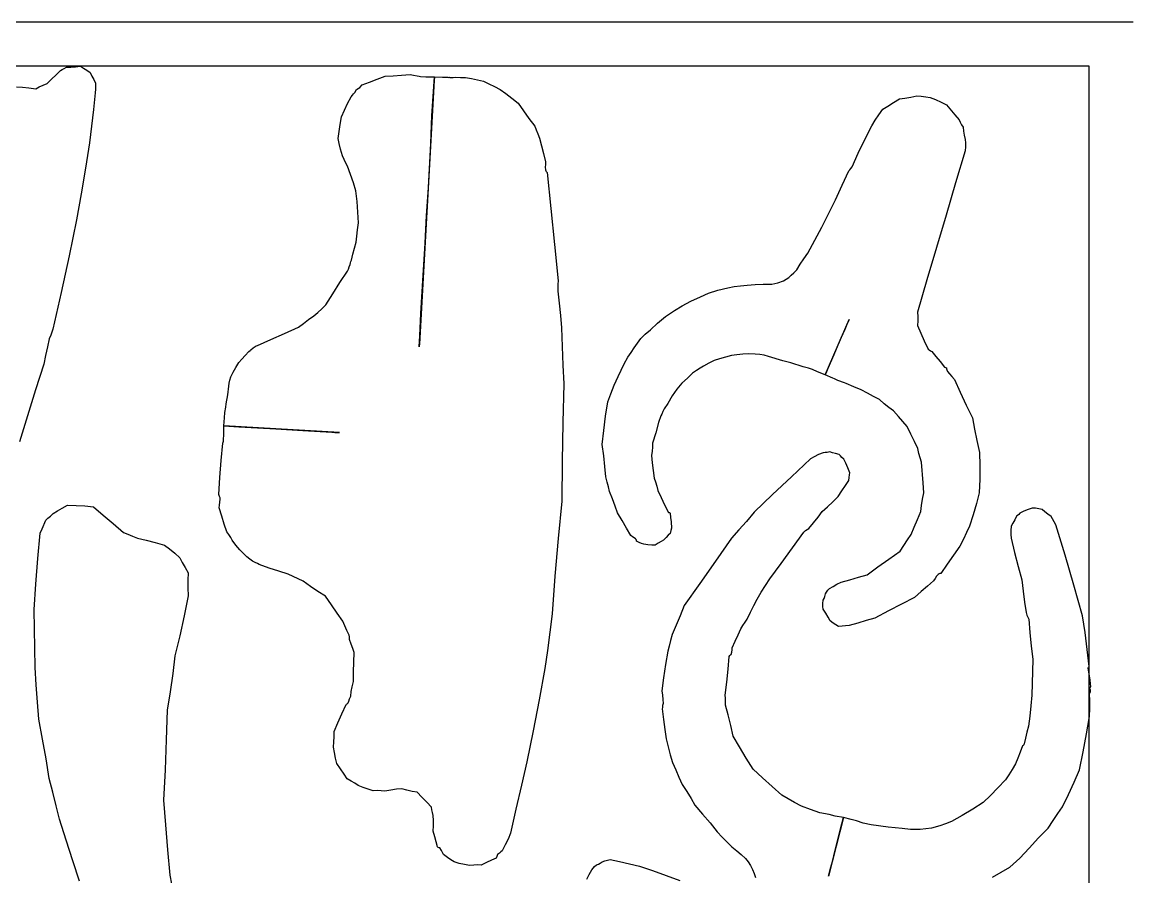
# Model space of a CAD drawing. Extents: x 0 to 192, y -79 to 48.
# Drawn here: x 70.76 to 95.93, y 28.61 to 48.02 of the extents above; entities that cross this region are included whole.
import ezdxf

# ---------------------------------------------------------------- set-up
doc = ezdxf.new("R2010")
doc.units = 0
doc.layers.add('1', color=7, linetype='CONTINUOUS')

msp = doc.modelspace()

# ---------------------------------------------------------------- linework, layer by layer
at = {"layer": '1', "color": 1, "linetype": 'CONTINUOUS'}
for p, q in [((95.9829, 48.0166), (-0.0171, 48.0166)), ((94.9829, 47.0166), (0.9829, 47.0166)), ((71.4258, 46.7217), (71.5258, 46.8204)), ((71.5258, 46.8204), (71.6266, 46.9193)), ((71.6266, 46.9193), (71.6665, 46.9389)), ((71.6665, 46.9389), (71.7129, 46.9645)), ((71.7129, 46.9645), (71.7667, 46.9977)), ((71.7667, 46.9977), (71.8663, 46.9968)), ((71.8663, 46.9968), (71.972, 47.0018)), ((71.972, 47.0018), (72.0856, 47.0148)), ((72.0856, 47.0148), (72.1509, 46.9741)), ((72.1509, 46.9741), (72.2243, 46.9277)), ((72.2243, 46.9277), (72.3032, 46.873)), ((72.3032, 46.873), (72.3425, 46.7934)), ((79.3704, 46.8104), (79.5666, 46.8276)), ((79.5666, 46.8276), (79.645, 46.8123)), ((94.9829, 1.0166), (94.9829, 47.0166)), ((71.1453, 46.545), (71.2313, 46.5844)), ((71.2313, 46.5844), (71.3254, 46.6233)), ((71.3254, 46.6233), (71.4258, 46.7217)), ((72.3425, 46.7934), (72.3815, 46.713)), ((72.3815, 46.713), (72.4205, 46.6331)), ((72.4205, 46.6331), (72.4198, 46.5674)), ((78.4248, 46.5352), (78.4767, 46.5942)), ((78.4767, 46.5942), (78.6442, 46.6551)), ((78.6442, 46.6551), (78.8183, 46.7206)), ((78.8183, 46.7206), (79.0011, 46.7935)), ((79.0011, 46.7935), (79.1823, 46.7985)), ((79.1823, 46.7985), (79.3704, 46.8104)), ((79.645, 46.8123), (79.7268, 46.7968)), ((79.7268, 46.7968), (79.7704, 46.7901)), ((79.7704, 46.7901), (79.8001, 46.7816)), ((80.1114, 46.6926), (79.7752, 40.7085)), ((79.8001, 46.7816), (79.9201, 46.7722)), ((79.9201, 46.7722), (80.1161, 46.7785)), ((80.0606, 45.8911), (80.1161, 46.7785)), ((80.117, 46.777), (80.1114, 46.6926)), ((80.1161, 46.7785), (80.1161, 46.7785)), ((80.1161, 46.7785), (80.1161, 46.7785)), ((80.1161, 46.7785), (80.1161, 46.7785)), ((80.1161, 46.7785), (80.1161, 46.7785)), ((80.1161, 46.7785), (80.1161, 46.7785)), ((80.1161, 46.7785), (80.117, 46.777)), ((80.1161, 46.7785), (80.3029, 46.7658)), ((80.3029, 46.7658), (80.4243, 46.7639)), ((80.4243, 46.7639), (80.4444, 46.7632)), ((80.4444, 46.7632), (80.4606, 46.7642)), ((80.4606, 46.7642), (80.4674, 46.7626)), ((80.4674, 46.7626), (80.5448, 46.7613)), ((80.5448, 46.7613), (80.6021, 46.7669)), ((80.6021, 46.7669), (80.7078, 46.7606)), ((80.7078, 46.7606), (80.822, 46.7613)), ((80.822, 46.7613), (80.9595, 46.7392)), ((80.9595, 46.7392), (81.0971, 46.7092)), ((81.0971, 46.7092), (81.2332, 46.6731)), ((81.2332, 46.6731), (81.3532, 46.6189)), ((81.3532, 46.6189), (81.4802, 46.5581)), ((70.6275, 46.5498), (70.7667, 46.5426)), ((70.7667, 46.5426), (70.9121, 46.5274)), ((70.9121, 46.5274), (71.065, 46.5059)), ((71.065, 46.5059), (71.1453, 46.545)), ((72.4185, 46.4141), (72.3754, 46.036)), ((72.4191, 46.4937), (72.4185, 46.4141)), ((72.4198, 46.5674), (72.4191, 46.4937)), ((78.1465, 46.1714), (78.2246, 46.3229)), ((78.2246, 46.3229), (78.2561, 46.3566)), ((78.2561, 46.3566), (78.279, 46.3876)), ((78.279, 46.3876), (78.3084, 46.421)), ((78.3084, 46.421), (78.3506, 46.4855)), ((78.3506, 46.4855), (78.4248, 46.5352)), ((81.4802, 46.5581), (81.6123, 46.4885)), ((81.6123, 46.4885), (81.7415, 46.3934)), ((81.7415, 46.3934), (81.8761, 46.2914)), ((90.933, 46.3137), (91.0704, 46.3446)), ((91.0704, 46.3446), (91.1713, 46.3327)), ((91.1713, 46.3327), (91.2724, 46.3209)), ((91.2724, 46.3209), (91.373, 46.3089)), ((78.0746, 46.0194), (78.1465, 46.1714)), ((81.8761, 46.2914), (82.0176, 46.1807)), ((82.0176, 46.1807), (82.1373, 46.0061)), ((90.2954, 46.0431), (90.4158, 46.1127)), ((90.4158, 46.1127), (90.5437, 46.1887)), ((90.5437, 46.1887), (90.6768, 46.2734)), ((90.6768, 46.2734), (90.8013, 46.2891)), ((90.8013, 46.2891), (90.933, 46.3137)), ((91.373, 46.3089), (91.4968, 46.2588)), ((91.4968, 46.2588), (91.6214, 46.2027)), ((91.6214, 46.2027), (91.7462, 46.1389)), ((91.7462, 46.1389), (91.9302, 45.9137)), ((72.3754, 46.036), (72.3322, 45.658)), ((77.9768, 45.6965), (78.0111, 45.8665)), ((78.0111, 45.8665), (78.0746, 46.0194)), ((80.0352, 45.2595), (80.0606, 45.8911)), ((82.1373, 46.0061), (82.2636, 45.8313)), ((82.2636, 45.8313), (82.3974, 45.6549)), ((90.1219, 45.7897), (90.2056, 45.9159)), ((90.2056, 45.9159), (90.2954, 46.0431)), ((91.9302, 45.9137), (92.033, 45.8021)), ((72.3322, 45.658), (72.2888, 45.2801)), ((77.9518, 45.5326), (77.9768, 45.6965)), ((82.3974, 45.6549), (82.4276, 45.5711)), ((82.4276, 45.5711), (82.4632, 45.4809)), ((89.8909, 45.3515), (90.0464, 45.6634)), ((90.0464, 45.6634), (90.1219, 45.7897)), ((92.033, 45.8021), (92.0572, 45.744)), ((92.0572, 45.744), (92.0879, 45.6866)), ((92.0879, 45.6866), (92.1265, 45.6296)), ((92.1265, 45.6296), (92.1334, 45.5443)), ((77.9332, 45.3741), (77.9518, 45.5326)), ((77.9542, 45.2595), (77.9332, 45.3741)), ((82.4632, 45.4809), (82.5056, 45.3816)), ((82.5056, 45.3816), (82.5459, 45.2104)), ((89.742, 45.0401), (89.8909, 45.3515)), ((92.1334, 45.5443), (92.1467, 45.4516)), ((92.1467, 45.4516), (92.1684, 45.3535)), ((92.1684, 45.3535), (92.1748, 45.274)), ((72.2888, 45.2801), (72.1979, 44.7032)), ((77.9852, 45.1297), (77.9542, 45.2595)), ((78.0276, 44.9823), (77.9852, 45.1297)), ((79.9804, 44.261), (80.0352, 45.2595)), ((82.5459, 45.2104), (82.5911, 45.0309)), ((92.1692, 45.0935), (91.9512, 44.367)), ((92.1759, 45.188), (92.1692, 45.0935)), ((92.1748, 45.274), (92.1759, 45.188)), ((78.0722, 44.8969), (78.0276, 44.9823)), ((78.1092, 44.8184), (78.0722, 44.8969)), ((78.1408, 44.7485), (78.1092, 44.8184)), ((82.5911, 45.0309), (82.6435, 44.8444)), ((82.6435, 44.8444), (82.6366, 44.7849)), ((89.6011, 44.7289), (89.742, 45.0401)), ((72.1979, 44.7032), (72.0994, 44.1208)), ((78.2132, 44.5596), (78.1408, 44.7485)), ((78.2774, 44.3717), (78.2132, 44.5596)), ((82.6366, 44.7849), (82.6355, 44.7247)), ((82.6355, 44.7247), (82.6423, 44.6636)), ((82.6423, 44.6636), (82.6461, 44.6435)), ((82.6461, 44.6435), (82.6575, 44.6223)), ((82.6575, 44.6223), (82.6751, 44.5997)), ((82.6751, 44.5997), (82.7606, 43.788)), ((89.3747, 44.3114), (89.528, 44.6433)), ((89.528, 44.6433), (89.5463, 44.6649)), ((89.5463, 44.6649), (89.57, 44.6925)), ((89.57, 44.6925), (89.6011, 44.7289)), ((78.3355, 44.1843), (78.2774, 44.3717)), ((89.2207, 43.9857), (89.3747, 44.3114)), ((91.9512, 44.367), (91.7342, 43.6366)), ((72.0994, 44.1208), (71.9942, 43.5301)), ((78.3613, 43.9407), (78.3355, 44.1843)), ((79.9413, 43.6235), (79.9804, 44.261)), ((78.379, 43.6983), (78.3613, 43.9407)), ((89.0664, 43.6676), (89.2207, 43.9857)), ((78.3911, 43.4565), (78.379, 43.6983)), ((79.907, 42.9994), (79.9413, 43.6235)), ((82.7606, 43.788), (82.8456, 42.97)), ((88.9109, 43.3618), (89.0664, 43.6676)), ((91.7342, 43.6366), (91.5167, 42.9018)), ((71.9942, 43.5301), (71.8212, 42.7092)), ((78.3564, 43.1596), (78.3732, 43.3036)), ((78.3732, 43.3036), (78.3911, 43.4565)), ((88.7546, 43.0632), (88.9109, 43.3618)), ((78.3402, 43.0207), (78.3564, 43.1596)), ((88.5984, 42.7711), (88.7546, 43.0632)), ((78.2681, 42.7484), (78.3039, 42.8847)), ((78.3039, 42.8847), (78.3402, 43.0207)), ((79.8599, 42.2744), (79.907, 42.9994)), ((82.8456, 42.97), (82.9295, 42.1441)), ((91.5167, 42.9018), (91.2999, 42.1675)), ((71.8212, 42.7092), (71.6405, 41.8801)), ((78.2055, 42.5154), (78.2153, 42.5548)), ((78.2153, 42.5548), (78.2183, 42.5842)), ((78.2183, 42.5842), (78.2323, 42.6127)), ((78.2323, 42.6127), (78.2681, 42.7484)), ((88.425, 42.5175), (88.5088, 42.6442)), ((88.5088, 42.6442), (88.5984, 42.7711)), ((77.9721, 42.1014), (78.1428, 42.3624)), ((78.1428, 42.3624), (78.1705, 42.4107)), ((78.1705, 42.4107), (78.1846, 42.4576)), ((78.1846, 42.4576), (78.2055, 42.5154)), ((88.219, 42.2675), (88.2804, 42.3262)), ((88.2804, 42.3262), (88.349, 42.3915)), ((88.349, 42.3915), (88.425, 42.5175)), ((77.8076, 41.8459), (77.9721, 42.1014)), ((79.8119, 41.4006), (79.8599, 42.2744)), ((82.9202, 42.0651), (82.9169, 41.9851)), ((82.9295, 42.1441), (82.9202, 42.0651)), ((87.0663, 42.0297), (87.2179, 42.042)), ((87.2179, 42.042), (87.3967, 42.0562)), ((87.3967, 42.0562), (87.582, 42.0649)), ((87.582, 42.0649), (87.7757, 42.0662)), ((87.7757, 42.0662), (87.9121, 42.0938)), ((87.9121, 42.0938), (88.0418, 42.144)), ((88.0418, 42.144), (88.1629, 42.2171)), ((88.1629, 42.2171), (88.219, 42.2675)), ((91.2999, 42.1675), (91.083, 41.431)), ((71.6405, 41.8801), (71.4537, 41.0455)), ((77.6526, 41.5976), (77.8076, 41.8459)), ((82.9169, 41.9851), (82.9213, 41.9045)), ((82.9213, 41.9045), (82.9499, 41.6343)), ((86.1604, 41.7774), (86.3439, 41.8593)), ((86.3439, 41.8593), (86.5521, 41.9297)), ((86.5521, 41.9297), (86.783, 41.9871)), ((86.783, 41.9871), (86.9221, 42.0123)), ((86.9221, 42.0123), (87.0663, 42.0297)), ((77.5619, 41.5079), (77.6526, 41.5976)), ((82.9499, 41.6343), (82.9778, 41.3564)), ((85.5654, 41.4703), (85.7405, 41.5784)), ((85.7405, 41.5784), (85.9382, 41.6799)), ((85.9382, 41.6799), (86.1604, 41.7774)), ((77.2586, 41.2624), (77.3827, 41.3482)), ((77.3827, 41.3482), (77.4717, 41.4244)), ((77.4717, 41.4244), (77.5619, 41.5079)), ((79.7844, 40.8958), (79.8119, 41.4006)), ((82.9778, 41.3564), (83.0051, 41.0727)), ((85.1812, 41.183), (85.3631, 41.3312)), ((85.3631, 41.3312), (85.5654, 41.4703)), ((91.083, 41.431), (91.0909, 41.3312)), ((91.0909, 41.3312), (91.0925, 41.2319)), ((71.4537, 41.0455), (71.4334, 40.9797)), ((76.7143, 40.9449), (77.0316, 41.0889)), ((77.0316, 41.0889), (77.142, 41.1759)), ((77.142, 41.1759), (77.2586, 41.2624)), ((83.0051, 41.0727), (83.0158, 40.65)), ((85.0212, 41.0275), (85.1812, 41.183)), ((88.9871, 40.0043), (89.5318, 41.2677)), ((89.4367, 41.0408), (89.3891, 40.9365)), ((89.4814, 41.1524), (89.4367, 41.0408)), ((89.5318, 41.2677), (89.4814, 41.1524)), ((89.5318, 41.2677), (89.5318, 41.2677)), ((89.5318, 41.2677), (89.5318, 41.2677)), ((89.5318, 41.2677), (89.5318, 41.2677)), ((89.5318, 41.2677), (89.5318, 41.2677)), ((89.5318, 41.2677), (89.5318, 41.2677)), ((89.5318, 41.2677), (89.5318, 41.2677)), ((89.5318, 41.2677), (89.5318, 41.2677)), ((89.5318, 41.2677), (89.5318, 41.2677)), ((89.5318, 41.2677), (89.5318, 41.2677)), ((91.0925, 41.2319), (91.0868, 41.1316)), ((91.0868, 41.1316), (91.1605, 40.9574)), ((71.3722, 40.8272), (71.3308, 40.6423)), ((71.4069, 40.9064), (71.3722, 40.8272)), ((71.4334, 40.9797), (71.4069, 40.9064)), ((76.1012, 40.6757), (76.4035, 40.8068)), ((76.4035, 40.8068), (76.7143, 40.9449)), ((79.7717, 40.6461), (79.7844, 40.8958)), ((79.7752, 40.7085), (79.783, 40.8521)), ((79.783, 40.8521), (79.7756, 40.7179)), ((84.726, 40.7241), (84.8065, 40.8292)), ((84.8065, 40.8292), (84.9038, 40.9314)), ((84.9038, 40.9314), (85.0212, 41.0275)), ((89.3489, 40.8442), (89.3028, 40.7355)), ((89.3891, 40.9365), (89.3489, 40.8442)), ((91.1605, 40.9574), (91.2408, 40.7783)), ((71.3308, 40.6423), (71.2889, 40.4496)), ((75.8198, 40.4482), (75.9047, 40.5385)), ((75.9047, 40.5385), (75.9313, 40.559)), ((75.9313, 40.559), (75.9505, 40.5784)), ((75.9505, 40.5784), (76.0016, 40.6237)), ((76.0016, 40.6237), (76.0448, 40.6481)), ((76.0448, 40.6481), (76.0704, 40.6644)), ((76.0704, 40.6644), (76.1012, 40.6757)), ((79.7756, 40.7179), (79.7717, 40.6461)), ((79.7752, 40.7085), (79.7752, 40.7085)), ((83.0158, 40.65), (83.0324, 40.2273)), ((84.583, 40.5131), (84.6544, 40.6187)), ((84.6544, 40.6187), (84.726, 40.7241)), ((89.3028, 40.7355), (89.1836, 40.46)), ((91.2408, 40.7783), (91.3293, 40.5917)), ((91.3293, 40.5917), (91.351, 40.573)), ((91.351, 40.573), (91.3786, 40.5553)), ((91.3786, 40.5553), (91.4139, 40.5382)), ((91.4139, 40.5382), (91.5026, 40.4252)), ((71.2889, 40.4496), (71.2475, 40.2506)), ((75.6068, 40.1718), (75.6746, 40.2845)), ((75.6746, 40.2845), (75.7438, 40.3629)), ((75.7438, 40.3629), (75.8198, 40.4482)), ((84.4291, 40.2612), (84.5113, 40.4074)), ((84.5113, 40.4074), (84.583, 40.5131)), ((86.4714, 40.3301), (86.3498, 40.2742)), ((86.592, 40.3735), (86.4714, 40.3301)), ((86.7283, 40.4128), (86.592, 40.3735)), ((86.8594, 40.4432), (86.7283, 40.4128)), ((86.9843, 40.4649), (86.8594, 40.4432)), ((87.1198, 40.4769), (86.9843, 40.4649)), ((87.2591, 40.4819), (87.1198, 40.4769)), ((87.4027, 40.4781), (87.2591, 40.4819)), ((87.5036, 40.4663), (87.4027, 40.4781)), ((87.6042, 40.4542), (87.5036, 40.4663)), ((87.7004, 40.4207), (87.6042, 40.4542)), ((88.0279, 40.3284), (87.7004, 40.4207)), ((88.2125, 40.2795), (88.0279, 40.3284)), ((88.492, 40.1912), (88.2125, 40.2795)), ((89.1836, 40.46), (89.0497, 40.1517)), ((91.5026, 40.4252), (91.5979, 40.3073)), ((91.5979, 40.3073), (91.7017, 40.1815)), ((71.2475, 40.2506), (71.0628, 39.6688)), ((75.4969, 39.9644), (75.5485, 40.0649)), ((75.5485, 40.0649), (75.6068, 40.1718)), ((83.0324, 40.2273), (83.0571, 39.8032)), ((84.2868, 39.9701), (84.3552, 40.1151)), ((84.3552, 40.1151), (84.4291, 40.2612)), ((85.9789, 40.0448), (85.8618, 39.9359)), ((86.0679, 40.106), (85.9789, 40.0448)), ((86.1497, 40.1583), (86.0679, 40.106)), ((86.2256, 40.2045), (86.1497, 40.1583)), ((86.3498, 40.2742), (86.2256, 40.2045)), ((88.6127, 40.1617), (88.492, 40.1912)), ((88.703, 40.127), (88.6127, 40.1617)), ((88.8178, 40.0777), (88.703, 40.127)), ((88.9871, 40.0043), (88.8178, 40.0777)), ((89.0199, 40.0772), (88.9871, 40.0043)), ((89.0497, 40.1517), (89.0199, 40.0772)), ((91.7017, 40.1815), (91.7077, 40.182)), ((91.7077, 40.182), (91.722, 40.177)), ((91.722, 40.177), (91.7432, 40.1651)), ((91.7432, 40.1651), (91.7449, 40.145)), ((91.7449, 40.145), (91.7527, 40.1197)), ((91.7527, 40.1197), (91.7694, 40.0871)), ((91.7694, 40.0871), (91.814, 40.0308)), ((91.814, 40.0308), (91.8646, 39.969)), ((75.4515, 39.7494), (75.4591, 39.8148)), ((75.4591, 39.8148), (75.4737, 39.8872)), ((75.4737, 39.8872), (75.4969, 39.9644)), ((83.0571, 39.8032), (83.0344, 38.9238)), ((84.2026, 39.7696), (84.2868, 39.9701)), ((85.7372, 39.8201), (85.6199, 39.679)), ((85.8618, 39.9359), (85.7372, 39.8201)), ((89.1626, 39.93), (88.9871, 40.0043)), ((88.9871, 40.0043), (88.9871, 40.0043)), ((88.9871, 40.0043), (88.9871, 40.0043)), ((88.9871, 40.0043), (88.9871, 40.0043)), ((88.9871, 40.0043), (88.9871, 40.0043)), ((88.9871, 40.0043), (88.9871, 40.0043)), ((89.1982, 39.9145), (89.1626, 39.93)), ((89.2335, 39.9056), (89.1982, 39.9145)), ((89.2775, 39.8808), (89.2335, 39.9056)), ((89.4278, 39.8262), (89.2775, 39.8808)), ((89.4678, 39.8096), (89.4278, 39.8262)), ((89.6394, 39.7375), (89.4678, 39.8096)), ((91.8646, 39.969), (91.9243, 39.8997)), ((91.9243, 39.8997), (92.053, 39.6106)), ((71.0628, 39.6688), (70.8781, 39.0791)), ((75.3931, 39.3476), (75.4283, 39.5516)), ((75.4283, 39.5516), (75.4515, 39.7494)), ((84.0532, 39.3916), (84.124, 39.5773)), ((84.124, 39.5773), (84.2026, 39.7696)), ((85.5145, 39.5286), (85.4146, 39.3547)), ((85.6199, 39.679), (85.5145, 39.5286)), ((89.8048, 39.6708), (89.6394, 39.7375)), ((89.9512, 39.5885), (89.8048, 39.6708)), ((90.0907, 39.514), (89.9512, 39.5885)), ((92.053, 39.6106), (92.19, 39.3213)), ((75.361, 39.1556), (75.3807, 39.2769)), ((75.3807, 39.2769), (75.3931, 39.3476)), ((84.0049, 39.0684), (84.0532, 39.3916)), ((85.4146, 39.3547), (85.3359, 39.2367)), ((90.2221, 39.4441), (90.0907, 39.514)), ((90.3294, 39.353), (90.2221, 39.4441)), ((90.4363, 39.2672), (90.3294, 39.353)), ((92.19, 39.3213), (92.3329, 39.0332)), ((70.8781, 39.0791), (70.6936, 38.483)), ((75.3386, 38.8461), (75.3541, 39.0307)), ((75.3541, 39.0307), (75.361, 39.1556)), ((83.9647, 38.7456), (84.0049, 39.0684)), ((85.2569, 39.0785), (85.2089, 38.9249)), ((85.282, 39.1181), (85.2569, 39.0785)), ((85.3033, 39.1719), (85.282, 39.1181)), ((85.3359, 39.2367), (85.3033, 39.1719)), ((90.5421, 39.1898), (90.4363, 39.2672)), ((90.6518, 39.0649), (90.5421, 39.1898)), ((90.7553, 38.9474), (90.6518, 39.0649)), ((92.3329, 39.0332), (92.3791, 38.7771)), ((75.3336, 38.6563), (75.3386, 38.8461)), ((75.3386, 38.8461), (75.6775, 38.8276)), ((77.9649, 38.6996), (75.3386, 38.8461)), ((75.3386, 38.8461), (75.3386, 38.8461)), ((75.3386, 38.8461), (75.3386, 38.8461)), ((75.3386, 38.8461), (75.3386, 38.8461)), ((75.3386, 38.8461), (75.3386, 38.8461)), ((75.3386, 38.8461), (75.3386, 38.8461)), ((75.6775, 38.8276), (76.5178, 38.7802)), ((76.5178, 38.7802), (77.13, 38.7442)), ((83.0344, 38.9238), (83.0172, 38.0374)), ((85.2089, 38.9249), (85.1417, 38.6936)), ((90.8502, 38.835), (90.7553, 38.9474)), ((90.9378, 38.6622), (90.8502, 38.835)), ((92.3791, 38.7771), (92.4338, 38.516)), ((75.3259, 38.5007), (75.3267, 38.5315)), ((75.3267, 38.5315), (75.3336, 38.6563)), ((77.13, 38.7442), (77.7871, 38.7052)), ((77.7871, 38.7052), (77.8594, 38.7009)), ((77.8594, 38.7009), (77.9649, 38.6996)), ((77.9649, 38.6996), (77.9649, 38.6996)), ((77.9649, 38.6996), (77.9649, 38.6996)), ((77.9649, 38.6996), (77.9649, 38.6996)), ((77.9649, 38.6996), (77.9649, 38.6996)), ((77.9649, 38.6996), (77.9649, 38.6996)), ((77.9649, 38.6996), (77.9649, 38.6996)), ((77.9649, 38.6996), (77.9649, 38.6996)), ((83.9301, 38.423), (83.9647, 38.7456)), ((85.1417, 38.6936), (85.0668, 38.4539)), ((91.0173, 38.4949), (90.9378, 38.6622)), ((92.4338, 38.516), (92.4953, 38.247)), ((75.275, 38.0655), (75.317, 38.4525)), ((75.317, 38.4525), (75.3259, 38.5007)), ((83.9646, 38.172), (83.9301, 38.423)), ((85.0614, 38.2737), (85.049, 38.1727)), ((85.0676, 38.3679), (85.0614, 38.2737)), ((85.0668, 38.4539), (85.0676, 38.3679)), ((91.0899, 38.335), (91.0173, 38.4949)), ((91.1188, 38.2231), (91.0899, 38.335)), ((75.2492, 37.6735), (75.275, 38.0655)), ((83.0172, 38.0374), (83.0069, 37.1422)), ((83.9897, 37.9287), (83.9646, 38.172)), ((85.049, 38.1727), (85.0622, 38.0077)), ((88.6545, 38.0987), (88.2218, 37.6919)), ((88.741, 38.148), (88.6545, 38.0987)), ((88.836, 38.1952), (88.741, 38.148)), ((88.9414, 38.2395), (88.836, 38.1952)), ((88.9861, 38.2419), (88.9414, 38.2395)), ((89.0356, 38.2473), (88.9861, 38.2419)), ((89.092, 38.2566), (89.0356, 38.2473)), ((89.1544, 38.2394), (89.092, 38.2566)), ((89.2279, 38.2193), (89.1544, 38.2394)), ((89.3092, 38.197), (89.2279, 38.2193)), ((89.3343, 38.1656), (89.3092, 38.197)), ((89.3693, 38.1325), (89.3343, 38.1656)), ((89.4132, 38.0956), (89.3693, 38.1325)), ((89.4601, 38.0009), (89.4132, 38.0956)), ((91.1469, 38.1196), (91.1188, 38.2231)), ((91.1746, 38.0219), (91.1469, 38.1196)), ((91.2122, 37.5515), (91.1746, 38.0219)), ((92.4953, 38.247), (92.4993, 37.9474)), ((84.0087, 37.6901), (83.9897, 37.9287)), ((85.0622, 38.0077), (85.082, 37.8357)), ((85.082, 37.8357), (85.1105, 37.6581)), ((89.5042, 37.8956), (89.4601, 38.0009)), ((89.546, 37.7816), (89.5042, 37.8956)), ((89.5434, 37.7343), (89.546, 37.7816)), ((92.4993, 37.9474), (92.4978, 37.6417)), ((75.2243, 37.2894), (75.2492, 37.6735)), ((84.0387, 37.5726), (84.0087, 37.6901)), ((84.0671, 37.4612), (84.0387, 37.5726)), ((85.1105, 37.6581), (85.1369, 37.5744)), ((85.1369, 37.5744), (85.164, 37.4826)), ((88.2218, 37.6919), (87.7945, 37.2879)), ((89.4492, 37.4975), (89.5284, 37.6113)), ((89.5284, 37.6113), (89.5367, 37.6776)), ((89.5367, 37.6776), (89.5434, 37.7343)), ((91.23, 37.3272), (91.2122, 37.5515)), ((92.4978, 37.6417), (92.4887, 37.3274)), ((75.2396, 37.2475), (75.2243, 37.2894)), ((84.095, 37.3577), (84.0671, 37.4612)), ((84.1625, 37.1889), (84.095, 37.3577)), ((85.164, 37.4826), (85.1919, 37.3849)), ((85.1919, 37.3849), (85.2648, 37.2249)), ((87.7945, 37.2879), (87.3739, 36.8873)), ((89.2812, 37.2413), (89.3657, 37.3742)), ((89.3657, 37.3742), (89.4492, 37.4975)), ((91.2017, 37.185), (91.23, 37.3272)), ((92.4887, 37.3274), (92.4222, 37.0824)), ((71.6675, 36.9782), (71.7833, 37.048)), ((71.7833, 37.048), (71.9824, 37.0418)), ((71.9824, 37.0418), (72.1813, 37.0299)), ((72.1813, 37.0299), (72.38, 37.0101)), ((72.38, 37.0101), (72.5992, 36.8236)), ((75.2292, 36.9884), (75.2361, 37.0475)), ((75.2361, 37.0475), (75.2436, 37.1125)), ((75.2496, 37.2124), (75.2396, 37.2475)), ((75.2436, 37.1125), (75.2523, 37.1862)), ((75.2523, 37.1862), (75.2496, 37.2124)), ((83.0069, 37.1422), (82.9277, 36.2896)), ((84.2215, 37.0278), (84.1625, 37.1889)), ((84.2739, 36.8723), (84.2215, 37.0278)), ((85.2648, 37.2249), (85.3438, 37.0573)), ((85.3438, 37.0573), (85.4315, 36.8848)), ((88.9247, 36.9005), (89.0437, 37.0139)), ((89.0437, 37.0139), (89.1626, 37.1273)), ((89.1626, 37.1273), (89.2812, 37.2413)), ((91.1639, 36.9022), (91.1789, 37.043)), ((91.1789, 37.043), (91.2017, 37.185)), ((92.4222, 37.0824), (92.3484, 36.8309)), ((71.3415, 36.7492), (71.3971, 36.8012)), ((71.3971, 36.8012), (71.4587, 36.859)), ((71.4587, 36.859), (71.5602, 36.9159)), ((71.5602, 36.9159), (71.6675, 36.9782)), ((72.5992, 36.8236), (72.8266, 36.6313)), ((75.2877, 36.8008), (75.2292, 36.9884)), ((75.3463, 36.6195), (75.2877, 36.8008)), ((84.3814, 36.7011), (84.2739, 36.8723)), ((85.4315, 36.8848), (85.4375, 36.8852)), ((85.4375, 36.8852), (85.452, 36.8802)), ((85.452, 36.8802), (85.4731, 36.8682)), ((85.4731, 36.8682), (85.4811, 36.7686)), ((85.4811, 36.7686), (85.4944, 36.67)), ((87.3739, 36.8873), (87.2002, 36.6806)), ((88.7248, 36.6487), (88.8285, 36.7767)), ((88.8285, 36.7767), (88.9247, 36.9005)), ((91.0847, 36.7223), (91.1639, 36.9022)), ((92.3484, 36.8309), (92.2692, 36.5707)), ((93.3369, 36.8018), (93.2944, 36.7159)), ((93.3592, 36.8145), (93.3369, 36.8018)), ((93.3861, 36.8365), (93.3592, 36.8145)), ((93.4131, 36.8685), (93.3861, 36.8365)), ((93.5028, 36.9127), (93.4131, 36.8685)), ((93.5962, 36.9498), (93.5028, 36.9127)), ((93.6924, 36.9821), (93.5962, 36.9498)), ((93.7641, 36.977), (93.6924, 36.9821)), ((93.8389, 36.9667), (93.7641, 36.977)), ((93.9175, 36.9494), (93.8389, 36.9667)), ((93.9793, 36.8931), (93.9175, 36.9494)), ((94.0484, 36.8406), (93.9793, 36.8931)), ((94.1221, 36.7912), (94.0484, 36.8406)), ((94.1545, 36.7343), (94.1221, 36.7912)), ((71.1657, 36.4099), (71.2087, 36.508)), ((71.2087, 36.508), (71.2943, 36.7047)), ((71.2943, 36.7047), (71.3415, 36.7492)), ((72.8266, 36.6313), (73.059, 36.4309)), ((75.4065, 36.446), (75.3463, 36.6195)), ((84.4811, 36.5289), (84.3814, 36.7011)), ((84.5749, 36.3569), (84.4811, 36.5289)), ((85.5005, 36.5245), (85.4847, 36.4694)), ((85.4944, 36.67), (85.5005, 36.5245)), ((87.2002, 36.6806), (87.03, 36.4852)), ((88.5813, 36.4984), (88.6159, 36.518)), ((88.6159, 36.518), (88.7248, 36.6487)), ((90.9456, 36.3851), (91.0124, 36.5505)), ((91.0124, 36.5505), (91.0847, 36.7223)), ((92.2692, 36.5707), (92.2014, 36.4256)), ((93.2158, 36.5724), (93.2085, 36.4763)), ((93.2527, 36.6393), (93.2158, 36.5724)), ((93.2944, 36.7159), (93.2527, 36.6393)), ((94.1912, 36.67), (94.1545, 36.7343)), ((94.2306, 36.601), (94.1912, 36.67)), ((94.4375, 35.9163), (94.2306, 36.601)), ((71.114, 35.8338), (71.1657, 36.4099)), ((73.059, 36.4309), (73.1578, 36.3878)), ((73.1578, 36.3878), (73.2616, 36.3448)), ((73.2616, 36.3448), (73.3742, 36.3015)), ((73.3742, 36.3015), (73.5716, 36.2557)), ((73.5716, 36.2557), (73.7752, 36.2034)), ((75.4527, 36.3809), (75.4065, 36.446)), ((75.4916, 36.316), (75.4527, 36.3809)), ((75.5241, 36.2521), (75.4916, 36.316)), ((75.6114, 36.1415), (75.5241, 36.2521)), ((82.9277, 36.2896), (82.8537, 35.4358)), ((84.6171, 36.3261), (84.5749, 36.3569)), ((84.6531, 36.303), (84.6171, 36.3261)), ((84.6799, 36.2853), (84.6531, 36.303)), ((84.6959, 36.2666), (84.6799, 36.2853)), ((84.7032, 36.2474), (84.6959, 36.2666)), ((85.3218, 36.2564), (85.2642, 36.2262)), ((85.3771, 36.3148), (85.3218, 36.2564)), ((85.4273, 36.3647), (85.3771, 36.3148)), ((85.4694, 36.4083), (85.4273, 36.3647)), ((85.4847, 36.4694), (85.4694, 36.4083)), ((86.8619, 36.2975), (86.5004, 35.7775)), ((87.03, 36.4852), (86.8619, 36.2975)), ((87.9901, 35.7256), (88.5048, 36.4318)), ((88.5048, 36.4318), (88.5445, 36.4703)), ((88.5445, 36.4703), (88.5813, 36.4984)), ((90.7721, 36.1317), (90.8559, 36.2581)), ((90.8559, 36.2581), (90.9456, 36.3851)), ((92.1274, 36.2737), (92.0459, 36.1134)), ((92.2014, 36.4256), (92.1274, 36.2737)), ((93.2085, 36.4763), (93.2081, 36.3846)), ((93.2081, 36.3846), (93.2127, 36.2955)), ((93.2127, 36.2955), (93.2891, 35.9725)), ((73.7752, 36.2034), (73.9867, 36.1429)), ((73.9867, 36.1429), (74.1038, 36.0537)), ((74.1038, 36.0537), (74.2202, 35.9562)), ((75.6999, 36.0371), (75.6114, 36.1415)), ((75.7885, 35.9403), (75.6999, 36.0371)), ((84.7047, 36.2276), (84.7032, 36.2474)), ((84.767, 36.1984), (84.7047, 36.2276)), ((84.8228, 36.1771), (84.767, 36.1984)), ((84.8702, 36.1607), (84.8228, 36.1771)), ((84.9649, 36.1482), (84.8702, 36.1607)), ((85.0513, 36.1409), (84.9649, 36.1482)), ((85.1311, 36.1416), (85.0513, 36.1409)), ((85.2015, 36.1871), (85.1311, 36.1416)), ((85.2642, 36.2262), (85.2015, 36.1871)), ((90.4369, 35.8252), (90.6962, 36.0059)), ((90.6962, 36.0059), (90.7721, 36.1317)), ((92.0459, 36.1134), (91.9019, 35.9163)), ((71.0702, 35.2573), (71.114, 35.8338)), ((74.2202, 35.9562), (74.3365, 35.8532)), ((74.3365, 35.8532), (74.3926, 35.7456)), ((74.3926, 35.7456), (74.455, 35.6303)), ((75.8616, 35.8778), (75.7885, 35.9403)), ((75.9295, 35.8237), (75.8616, 35.8778)), ((75.9899, 35.7763), (75.9295, 35.8237)), ((76.047, 35.7498), (75.9899, 35.7763)), ((76.0981, 35.7239), (76.047, 35.7498)), ((86.5004, 35.7775), (86.1416, 35.2684)), ((90.1854, 35.6453), (90.4369, 35.8252)), ((91.9019, 35.9163), (91.7584, 35.7112)), ((93.2891, 35.9725), (93.3697, 35.6586)), ((94.639, 35.2289), (94.4375, 35.9163)), ((74.455, 35.6303), (74.525, 35.5087)), ((74.525, 35.5087), (74.5199, 35.3434)), ((76.1411, 35.6988), (76.0981, 35.7239)), ((76.3664, 35.6183), (76.1411, 35.6988)), ((76.5845, 35.5465), (76.3664, 35.6183)), ((76.7979, 35.4815), (76.5845, 35.5465)), ((87.7328, 35.3727), (87.9901, 35.7256)), ((89.9398, 35.4659), (90.1854, 35.6453)), ((91.5957, 35.4983), (91.5763, 35.4904)), ((91.6154, 35.4999), (91.5957, 35.4983)), ((91.7584, 35.7112), (91.6154, 35.4999)), ((93.3697, 35.6586), (93.4514, 35.3542)), ((71.0324, 34.6808), (71.0702, 35.2573)), ((74.5199, 35.3434), (74.5205, 35.1699)), ((76.9116, 35.4281), (76.7979, 35.4815)), ((77.0257, 35.3745), (76.9116, 35.4281)), ((77.1398, 35.3215), (77.0257, 35.3745)), ((77.3064, 35.2015), (77.1398, 35.3215)), ((82.8537, 35.4358), (82.7877, 34.5813)), ((86.1416, 35.2684), (85.7854, 34.7671)), ((87.6338, 35.2248), (87.7328, 35.3727)), ((89.1679, 35.2046), (89.2581, 35.2516)), ((89.2581, 35.2516), (89.3541, 35.2994)), ((89.3541, 35.2994), (89.5494, 35.3552)), ((89.5494, 35.3552), (89.7444, 35.4105)), ((89.7444, 35.4105), (89.9398, 35.4659)), ((91.4494, 35.3267), (91.3127, 35.2098)), ((91.4849, 35.3833), (91.4494, 35.3267)), ((91.521, 35.432), (91.4849, 35.3833)), ((91.5579, 35.4752), (91.521, 35.432)), ((91.5763, 35.4904), (91.5579, 35.4752)), ((93.4514, 35.3542), (93.4831, 35.0974)), ((74.5288, 34.9902), (74.435, 34.535)), ((74.5205, 35.1699), (74.5288, 34.9902)), ((77.4736, 35.0878), (77.3064, 35.2015)), ((77.6415, 34.9819), (77.4736, 35.0878)), ((87.4458, 34.9111), (87.5381, 35.0714)), ((87.5381, 35.0714), (87.6338, 35.2248)), ((88.9802, 34.9758), (88.9958, 35.0311)), ((88.9958, 35.0311), (89.0185, 35.0729)), ((89.0185, 35.0729), (89.049, 35.1152)), ((89.049, 35.1152), (89.0855, 35.1583)), ((89.0855, 35.1583), (89.1679, 35.2046)), ((91.1692, 35.0849), (91.02, 34.9529)), ((91.3127, 35.2098), (91.1692, 35.0849)), ((93.4831, 35.0974), (93.5174, 34.8487)), ((94.8335, 34.5377), (94.639, 35.2289)), ((77.779, 34.7853), (77.6415, 34.9819)), ((77.9115, 34.5956), (77.779, 34.7853)), ((85.7854, 34.7671), (85.6937, 34.5382)), ((87.2922, 34.6172), (87.367, 34.7678)), ((87.367, 34.7678), (87.4458, 34.9111)), ((88.9387, 34.7469), (88.9394, 34.8128)), ((88.9434, 34.6875), (88.9387, 34.7469)), ((88.9394, 34.8128), (88.9473, 34.8872)), ((88.9473, 34.8872), (88.9638, 34.9287)), ((88.9638, 34.9287), (88.9802, 34.9758)), ((90.7261, 34.8033), (90.4247, 34.6455)), ((91.02, 34.9529), (90.7261, 34.8033)), ((93.5174, 34.8487), (93.5543, 34.6105)), ((71.0387, 34.2419), (71.0324, 34.6808)), ((74.435, 34.535), (74.3354, 34.0798)), ((78.0367, 34.4148), (77.9115, 34.5956)), ((82.7877, 34.5813), (82.7392, 34.1658)), ((85.6937, 34.5382), (85.6049, 34.3201)), ((87.2207, 34.4617), (87.2922, 34.6172)), ((89.0048, 34.5924), (88.9434, 34.6875)), ((89.058, 34.5027), (89.0048, 34.5924)), ((89.1046, 34.4202), (89.058, 34.5027)), ((90.4247, 34.6455), (90.1186, 34.4814)), ((93.5543, 34.6105), (93.572, 34.5518)), ((93.572, 34.5518), (93.5931, 34.5023)), ((93.5931, 34.5023), (93.616, 34.4625)), ((94.8899, 34.1572), (94.8335, 34.5377)), ((71.045, 33.8034), (71.0387, 34.2419)), ((78.0846, 34.3086), (78.0367, 34.4148)), ((78.1323, 34.2028), (78.0846, 34.3086)), ((85.6049, 34.3201), (85.5182, 34.1102)), ((87.0107, 34.1063), (87.0722, 34.2397)), ((87.0722, 34.2397), (87.1214, 34.3137)), ((87.1214, 34.3137), (87.1709, 34.3876)), ((87.1709, 34.3876), (87.2207, 34.4617)), ((89.1684, 34.3715), (89.1046, 34.4202)), ((89.2314, 34.3307), (89.1684, 34.3715)), ((89.294, 34.296), (89.2314, 34.3307)), ((89.3734, 34.3022), (89.294, 34.296)), ((89.4527, 34.3086), (89.3734, 34.3022)), ((89.5323, 34.315), (89.4527, 34.3086)), ((89.7279, 34.3703), (89.5323, 34.315)), ((89.923, 34.4257), (89.7279, 34.3703)), ((90.1186, 34.4814), (89.923, 34.4257)), ((93.616, 34.4625), (93.6379, 34.154)), ((74.3354, 34.0798), (74.2275, 33.6248)), ((78.1798, 34.0971), (78.1323, 34.2028)), ((78.1891, 34.0559), (78.1798, 34.0971)), ((78.1881, 33.9958), (78.1911, 34.0216)), ((78.2301, 33.8908), (78.1881, 33.9958)), ((78.1911, 34.0216), (78.1891, 34.0559)), ((82.7392, 34.1658), (82.6851, 33.7511)), ((85.5182, 34.1102), (85.4809, 33.9744)), ((86.9479, 33.9624), (87.0107, 34.1063)), ((93.6379, 34.154), (93.6672, 33.8495)), ((94.9411, 33.7738), (94.8899, 34.1572)), ((71.0511, 33.365), (71.045, 33.8034)), ((78.2646, 33.7924), (78.2301, 33.8908)), ((78.2944, 33.7027), (78.2646, 33.7924)), ((82.6851, 33.7511), (82.6226, 33.3374)), ((85.446, 33.8467), (85.4139, 33.7299)), ((85.4809, 33.9744), (85.446, 33.8467)), ((86.8688, 33.7111), (86.8788, 33.7626)), ((86.8788, 33.7626), (86.8812, 33.8101)), ((86.8812, 33.8101), (86.9479, 33.9624)), ((93.6672, 33.8495), (93.7015, 33.5482)), ((94.9855, 33.3866), (94.9411, 33.7738)), ((74.2275, 33.6248), (74.1749, 33.2224)), ((78.2829, 33.2627), (78.2886, 33.4827)), ((78.2886, 33.4827), (78.2944, 33.7027)), ((85.4139, 33.7299), (85.3645, 33.4269)), ((86.7866, 33.3204), (86.8117, 33.6101)), ((86.8117, 33.6101), (86.8225, 33.632)), ((86.8225, 33.632), (86.8368, 33.6469)), ((86.8368, 33.6469), (86.8538, 33.6567)), ((86.8538, 33.6567), (86.8688, 33.7111)), ((93.7015, 33.5482), (93.6932, 33.0004)), ((71.0784, 32.9656), (71.0511, 33.365)), ((78.2774, 33.043), (78.2829, 33.2627)), ((82.6226, 33.3374), (82.4938, 32.6309)), ((85.3645, 33.4269), (85.3221, 33.1274)), ((86.7544, 33.0272), (86.7866, 33.3204)), ((94.961, 33.3493), (94.9713, 33.3713)), ((94.9832, 33.2176), (94.961, 33.3493)), ((94.9713, 33.3713), (94.9803, 33.3838)), ((94.9803, 33.3838), (94.9855, 33.3866)), ((74.1749, 33.2224), (74.1165, 32.8112)), ((78.2496, 32.9259), (78.2774, 33.043)), ((85.3221, 33.1274), (85.2845, 32.8311)), ((86.7171, 32.7305), (86.7544, 33.0272)), ((93.6932, 33.0004), (93.6832, 32.7357)), ((95.0028, 33.0751), (94.9832, 33.2176)), ((95.0199, 32.9244), (95.0028, 33.0751)), ((71.1064, 32.5722), (71.0784, 32.9656)), ((74.1165, 32.8112), (74.0496, 32.3954)), ((78.2181, 32.7089), (78.2305, 32.814)), ((78.2305, 32.814), (78.2496, 32.9259)), ((85.2845, 32.8311), (85.2965, 32.7298)), ((85.2965, 32.7298), (85.3044, 32.6359)), ((86.7242, 32.6658), (86.7171, 32.7305)), ((93.6832, 32.7357), (93.6608, 32.4937)), ((94.9924, 32.7713), (95.0029, 32.7934)), ((94.9953, 32.6051), (94.9924, 32.7713)), ((94.9949, 32.8874), (95.0056, 32.909)), ((95.0047, 32.87), (94.9949, 32.8874)), ((95.0029, 32.7934), (95.0122, 32.8056)), ((95.0125, 32.8445), (95.0047, 32.87)), ((95.0056, 32.909), (95.0144, 32.9214)), ((95.0122, 32.8056), (95.0172, 32.8084)), ((95.0172, 32.8084), (95.0125, 32.8445)), ((95.0144, 32.9214), (95.0199, 32.9244)), ((71.1342, 32.1866), (71.1064, 32.5722)), ((78.0172, 32.3113), (78.1161, 32.5206)), ((78.1161, 32.5206), (78.1227, 32.5256)), ((78.1227, 32.5256), (78.1379, 32.5384)), ((78.1379, 32.5384), (78.1605, 32.5555)), ((78.1605, 32.5555), (78.1715, 32.6002)), ((78.1715, 32.6002), (78.1915, 32.6519)), ((78.1915, 32.6519), (78.2181, 32.7089)), ((82.4938, 32.6309), (82.3575, 31.9251)), ((85.2991, 32.4955), (85.2935, 32.4532)), ((85.3088, 32.5468), (85.2991, 32.4955)), ((85.3044, 32.6359), (85.3088, 32.5468)), ((86.7274, 32.5918), (86.7242, 32.6658)), ((86.7293, 32.5083), (86.7274, 32.5918)), ((86.7889, 32.2831), (86.7293, 32.5083)), ((93.6608, 32.4937), (93.6352, 32.2569)), ((94.9969, 32.4301), (94.9953, 32.6051)), ((74.0496, 32.3954), (74.0286, 31.7186)), ((77.9272, 32.1074), (78.0172, 32.3113)), ((85.2935, 32.4532), (85.2892, 32.421)), ((85.2892, 32.421), (85.3162, 32.1843)), ((86.8468, 32.0481), (86.7889, 32.2831)), ((93.6352, 32.2569), (93.6057, 32.0268)), ((94.9201, 31.8522), (94.9942, 32.2451)), ((94.9942, 32.2451), (94.9969, 32.4301)), ((71.2196, 31.7316), (71.1342, 32.1866)), ((77.8439, 31.9108), (77.9272, 32.1074)), ((85.3162, 32.1843), (85.3474, 31.9567)), ((86.9014, 31.8038), (86.8468, 32.0481)), ((93.6057, 32.0268), (93.5689, 31.8906)), ((71.2996, 31.2851), (71.2196, 31.7316)), ((74.0286, 31.7186), (74.0013, 31.0355)), ((77.8365, 31.671), (77.8444, 31.7903)), ((77.8444, 31.7903), (77.8439, 31.9108)), ((82.3575, 31.9251), (82.2148, 31.2199)), ((85.3474, 31.9567), (85.3796, 31.739)), ((85.3796, 31.739), (85.4217, 31.557)), ((87.0423, 31.5566), (86.9014, 31.8038)), ((93.5366, 31.7581), (93.5114, 31.6293)), ((93.5689, 31.8906), (93.5366, 31.7581)), ((94.8448, 31.4495), (94.9201, 31.8522)), ((77.8227, 31.5524), (77.8365, 31.671)), ((77.8482, 31.429), (77.8227, 31.5524)), ((85.4217, 31.557), (85.4707, 31.3785)), ((87.1925, 31.3054), (87.0423, 31.5566)), ((93.4694, 31.5821), (93.4148, 31.4366)), ((93.487, 31.592), (93.4694, 31.5821)), ((93.5012, 31.607), (93.487, 31.592)), ((93.5114, 31.6293), (93.5012, 31.607)), ((71.3716, 30.8444), (71.2996, 31.2851)), ((77.8739, 31.3057), (77.8482, 31.429)), ((77.8997, 31.1825), (77.8739, 31.3057)), ((82.2148, 31.2199), (82.0926, 30.6865)), ((85.4707, 31.3785), (85.525, 31.2028)), ((87.3528, 31.0529), (87.1925, 31.3054)), ((93.3628, 31.2992), (93.3132, 31.1725)), ((93.4148, 31.4366), (93.3628, 31.2992)), ((94.7658, 31.0375), (94.8448, 31.4495)), ((74.0013, 31.0355), (73.9659, 30.3452)), ((77.9855, 31.0578), (77.8997, 31.1825)), ((78.0661, 30.9424), (77.9855, 31.0578)), ((85.525, 31.2028), (85.5963, 31.0374)), ((85.5963, 31.0374), (85.6677, 30.8716)), ((87.5649, 30.8529), (87.3528, 31.0529)), ((93.2338, 31.0424), (93.1578, 30.9229)), ((93.3132, 31.1725), (93.2338, 31.0424)), ((94.6417, 30.7602), (94.7658, 31.0375)), ((71.4554, 30.5289), (71.3716, 30.8444)), ((78.1395, 30.8334), (78.0661, 30.9424)), ((78.228, 30.7832), (78.1395, 30.8334)), ((78.3084, 30.7332), (78.228, 30.7832)), ((78.3828, 30.6847), (78.3084, 30.7332)), ((85.6677, 30.8716), (85.7396, 30.7064)), ((87.7845, 30.6572), (87.5649, 30.8529)), ((93.0831, 30.8118), (92.912, 30.6295)), ((93.1578, 30.9229), (93.0831, 30.8118)), ((94.5107, 30.4794), (94.6417, 30.7602)), ((71.5316, 30.2216), (71.4554, 30.5289)), ((78.4974, 30.6374), (78.3828, 30.6847)), ((78.6131, 30.598), (78.4974, 30.6374)), ((78.7296, 30.5639), (78.6131, 30.598)), ((78.8244, 30.5669), (78.7296, 30.5639)), ((78.9099, 30.5633), (78.8244, 30.5669)), ((78.9891, 30.554), (78.9099, 30.5633)), ((79.1259, 30.578), (78.9891, 30.554)), ((79.2548, 30.5971), (79.1259, 30.578)), ((79.3766, 30.6084), (79.2548, 30.5971)), ((79.4929, 30.5752), (79.3766, 30.6084)), ((79.6098, 30.547), (79.4929, 30.5752)), ((79.7281, 30.5276), (79.6098, 30.547)), ((79.8348, 30.4149), (79.7281, 30.5276)), ((82.0926, 30.6865), (81.969, 30.1453)), ((85.7396, 30.7064), (85.847, 30.5455)), ((85.847, 30.5455), (85.9438, 30.3875)), ((88.0092, 30.4639), (87.7845, 30.6572)), ((88.1477, 30.3825), (88.0092, 30.4639)), ((92.912, 30.6295), (92.742, 30.4572)), ((94.3746, 30.1956), (94.5107, 30.4794)), ((71.6016, 29.9205), (71.5316, 30.2216)), ((73.9659, 30.3452), (74.0085, 29.7863)), ((79.942, 30.302), (79.8348, 30.4149)), ((80.0493, 30.1893), (79.942, 30.302)), ((85.9438, 30.3875), (86.0326, 30.2316)), ((86.0326, 30.2316), (86.2078, 30.0334)), ((88.2937, 30.2988), (88.1477, 30.3825)), ((88.451, 30.2117), (88.2937, 30.2988)), ((88.6542, 30.1374), (88.451, 30.2117)), ((92.5764, 30.2941), (92.341, 30.1435)), ((92.742, 30.4572), (92.5764, 30.2941)), ((80.062, 30.1276), (80.0493, 30.1893)), ((80.075, 30.0661), (80.062, 30.1276)), ((80.0878, 30.0043), (80.075, 30.0661)), ((80.0936, 29.8833), (80.0878, 30.0043)), ((81.969, 30.1453), (81.8451, 29.5985)), ((86.2078, 30.0334), (86.3757, 29.8314)), ((88.8663, 30.0589), (88.6542, 30.1374)), ((89.0772, 30.0221), (88.8663, 30.0589)), ((89.2173, 29.9821), (89.0772, 30.0221)), ((89.4035, 29.9532), (89.2173, 29.9821)), ((92.1021, 30.0001), (91.8598, 29.8619)), ((92.341, 30.1435), (92.1021, 30.0001)), ((94.1625, 29.8843), (94.2704, 30.0443)), ((94.2704, 30.0443), (94.3746, 30.1956)), ((71.7602, 29.4437), (71.6016, 29.9205)), ((74.0085, 29.7863), (74.0569, 29.2209)), ((80.0858, 29.6436), (80.0939, 29.7629)), ((80.0939, 29.7629), (80.0936, 29.8833)), ((86.3757, 29.8314), (86.5388, 29.6259)), ((89.4035, 29.9532), (89.066, 28.6192)), ((89.3314, 29.6712), (89.4035, 29.9532)), ((89.5791, 29.9083), (89.4035, 29.9532)), ((89.4035, 29.9532), (89.4035, 29.9532)), ((89.4035, 29.9532), (89.4035, 29.9532)), ((89.4035, 29.9532), (89.4035, 29.9532)), ((89.4035, 29.9532), (89.4035, 29.9532)), ((89.4035, 29.9532), (89.4035, 29.9532)), ((89.4035, 29.9532), (89.4035, 29.9532)), ((89.4035, 29.9532), (89.4035, 29.9532)), ((89.4035, 29.9532), (89.4035, 29.9532)), ((89.4035, 29.9532), (89.4035, 29.9532)), ((89.7002, 29.8773), (89.5791, 29.9083)), ((89.854, 29.8287), (89.7002, 29.8773)), ((90.0307, 29.792), (89.854, 29.8287)), ((90.4207, 29.732), (90.0307, 29.792)), ((90.7341, 29.7053), (90.4207, 29.732)), ((90.9275, 29.6853), (90.7341, 29.7053)), ((91.4009, 29.7153), (91.1432, 29.6831)), ((91.5909, 29.7687), (91.4009, 29.7153)), ((91.7242, 29.8087), (91.5909, 29.7687)), ((91.8598, 29.8619), (91.7242, 29.8087)), ((93.8355, 29.4916), (94.053, 29.7141)), ((94.053, 29.7141), (94.1625, 29.8843)), ((80.1256, 29.5187), (80.0858, 29.6436)), ((80.1575, 29.4005), (80.1256, 29.5187)), ((81.7892, 29.4648), (81.7277, 29.3316)), ((81.8451, 29.5985), (81.7892, 29.4648)), ((86.5388, 29.6259), (86.652, 29.5067)), ((86.652, 29.5067), (86.7625, 29.3936)), ((89.2145, 29.2099), (89.3314, 29.6712)), ((91.1432, 29.6831), (90.9275, 29.6853)), ((93.6226, 29.2624), (93.8355, 29.4916)), ((71.911, 28.9747), (71.7602, 29.4437)), ((74.0569, 29.2209), (74.1128, 28.6471)), ((80.1847, 29.291), (80.1575, 29.4005)), ((80.2031, 29.2749), (80.1847, 29.291)), ((80.2218, 29.2671), (80.2031, 29.2749)), ((80.2423, 29.2646), (80.2218, 29.2671)), ((80.2751, 29.2065), (80.2423, 29.2646)), ((80.3037, 29.1569), (80.2751, 29.2065)), ((81.7277, 29.3316), (81.658, 29.1992)), ((86.7625, 29.3936), (86.8692, 29.2867)), ((86.8692, 29.2867), (86.9818, 29.198)), ((89.1536, 28.9584), (89.2145, 29.2099)), ((93.4122, 29.028), (93.6226, 29.2624)), ((72.0564, 28.512), (71.911, 28.9747)), ((80.3245, 29.1146), (80.3037, 29.1569)), ((80.4116, 29.0505), (80.3245, 29.1146)), ((80.4913, 28.995), (80.4116, 29.0505)), ((80.5657, 28.946), (80.4913, 28.995)), ((81.4124, 28.9874), (81.3003, 28.9345)), ((81.5185, 29.0353), (81.4124, 28.9874)), ((81.5363, 29.0672), (81.5185, 29.0353)), ((81.5452, 29.0922), (81.5363, 29.0672)), ((81.5476, 29.1122), (81.5452, 29.0922)), ((81.5916, 29.1468), (81.5476, 29.1122)), ((81.6293, 29.1764), (81.5916, 29.1468)), ((81.658, 29.1992), (81.6293, 29.1764)), ((83.8809, 28.9215), (83.9231, 28.9521)), ((83.9231, 28.9521), (83.9844, 28.9676)), ((83.9844, 28.9676), (84.0453, 28.9833)), ((84.0453, 28.9833), (84.1064, 28.9985)), ((84.1064, 28.9985), (84.3229, 28.9568)), ((84.3229, 28.9568), (84.5451, 28.9066)), ((86.9818, 29.198), (87.0837, 29.1115)), ((87.0837, 29.1115), (87.1774, 29.0272)), ((87.1774, 29.0272), (87.239, 28.9478)), ((87.239, 28.9478), (87.2937, 28.8644)), ((89.1184, 28.8254), (89.1536, 28.9584)), ((93.2591, 28.8948), (93.336, 28.9614)), ((93.336, 28.9614), (93.4122, 29.028)), ((80.6821, 28.9124), (80.5657, 28.946)), ((80.7992, 28.8843), (80.6821, 28.9124)), ((80.9171, 28.8648), (80.7992, 28.8843)), ((81.0122, 28.8737), (80.9171, 28.8648)), ((81.099, 28.8777), (81.0122, 28.8737)), ((81.1788, 28.8744), (81.099, 28.8777)), ((81.3003, 28.9345), (81.1788, 28.8744)), ((83.6285, 28.6602), (83.6905, 28.7696)), ((83.6905, 28.7696), (83.719, 28.8071)), ((83.719, 28.8071), (83.7556, 28.8444)), ((83.7556, 28.8444), (83.7982, 28.8815)), ((83.7982, 28.8815), (83.8396, 28.8982)), ((83.8396, 28.8982), (83.8809, 28.9215)), ((84.5451, 28.9066), (84.7746, 28.8501)), ((84.7746, 28.8501), (85.0728, 28.7482)), ((85.0728, 28.7482), (85.3782, 28.6399)), ((87.2937, 28.8644), (87.3429, 28.7779)), ((87.3429, 28.7779), (87.3747, 28.6813)), ((89.066, 28.6192), (89.0896, 28.7101)), ((89.0896, 28.7101), (89.0976, 28.7469)), ((89.0976, 28.7469), (89.1184, 28.8254)), ((92.7873, 28.5964), (92.987, 28.7171)), ((92.987, 28.7171), (93.1824, 28.8284)), ((93.1824, 28.8284), (93.2591, 28.8948)), ((74.1128, 28.6471), (74.1461, 28.4471)), ((83.5751, 28.5582), (83.6285, 28.6602)), ((85.3782, 28.6399), (85.6894, 28.5237)), ((87.3747, 28.6813), (87.409, 28.593)), ((89.066, 28.6192), (89.066, 28.6192)), ((89.066, 28.6192), (89.066, 28.6192)), ((89.066, 28.6192), (89.066, 28.6192)), ((89.066, 28.6192), (89.066, 28.6192)), ((89.066, 28.6192), (89.066, 28.6192))]:
    msp.add_line(p, q, dxfattribs=at)

doc.saveas('drawing.dxf')
